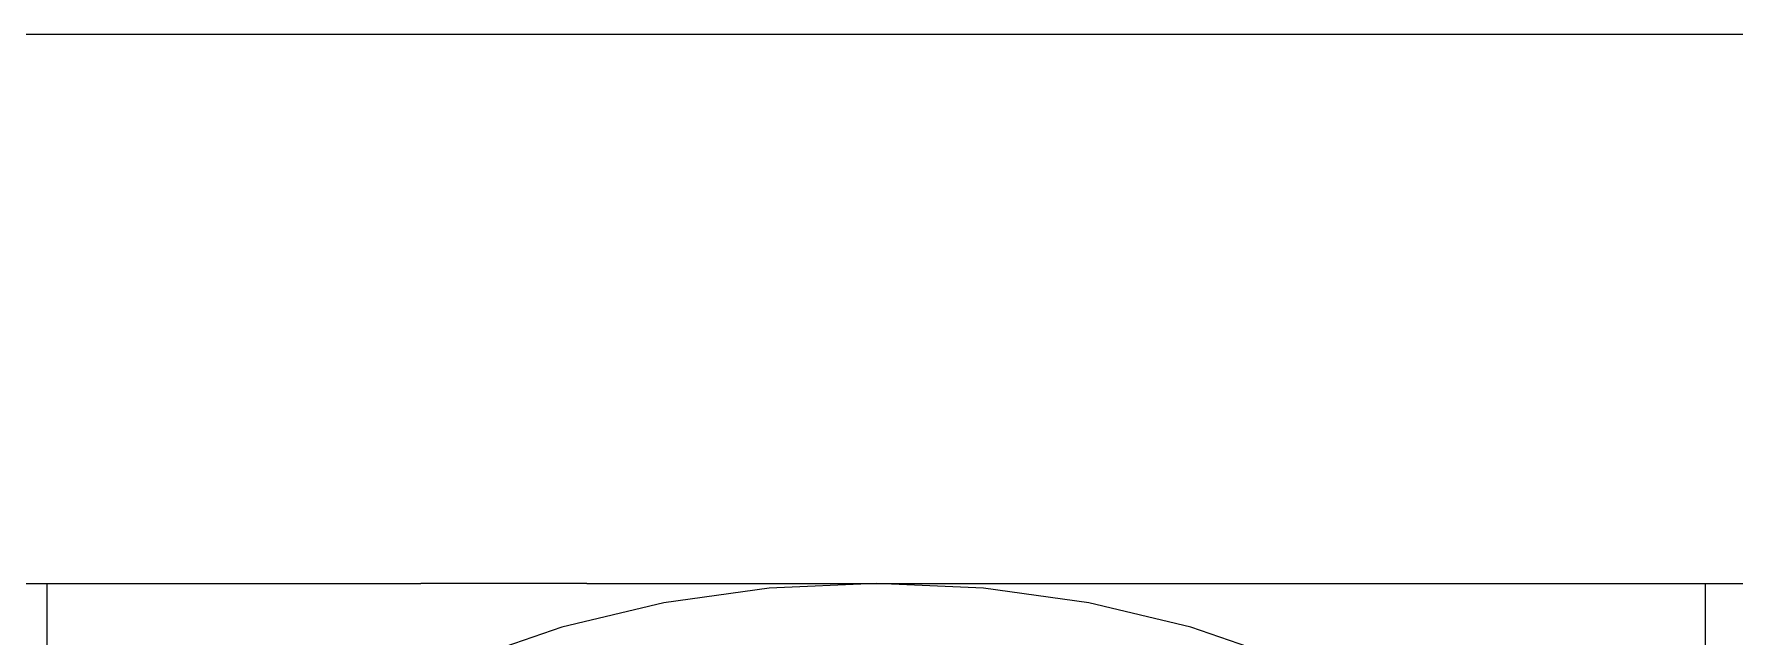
# Model space of a CAD drawing. Extents: x 396092 to 455492, y 17293 to 132793.
# Drawn here: x 416269.8 to 416472.6, y 46379.4 to 46451.2 of the extents above; entities that cross this region are included whole.
import ezdxf

# ---------------------------------------------------------------- set-up
doc = ezdxf.new("R2010")
doc.units = 0
doc.header["$LTSCALE"] = 1000
doc.header["$MEASUREMENT"] = 0
doc.layers.add('MU', color=34, linetype='Continuous')

msp = doc.modelspace()

# ---------------------------------------------------------------- linework, layer by layer
at = {"layer": 'MU', "color": 37}
for p, q in [((415087.73, 46451.23), (417652.73, 46451.23)), ((416262.69, 46385.76), (416315.91, 46385.76)), ((416335.69, 46385.76), (416315.91, 46385.76)), ((416335.69, 46385.76), (416434.81, 46385.76)), ((416357.45, 46385.18), (416344.88, 46383.44)), ((416370.23, 46385.76), (416357.45, 46385.18)), ((416383.01, 46385.18), (416370.23, 46385.76)), ((416395.58, 46383.44), (416383.01, 46385.18)), ((416434.81, 46385.76), (416534.91, 46385.76)), ((416344.88, 46383.44), (416332.74, 46380.56)), ((416407.73, 46380.56), (416395.58, 46383.44)), ((416332.74, 46380.56), (416321.2, 46376.59)), ((416419.26, 46376.59), (416407.73, 46380.56))]:
    msp.add_line(p, q, dxfattribs=at)
for points in [[(416271.33, 46245.76), (416271.33, 46385.76)], [(416469.13, 46245.76), (416469.13, 46385.76)]]:
    msp.add_lwpolyline(points, dxfattribs=at)

doc.saveas('drawing.dxf')
